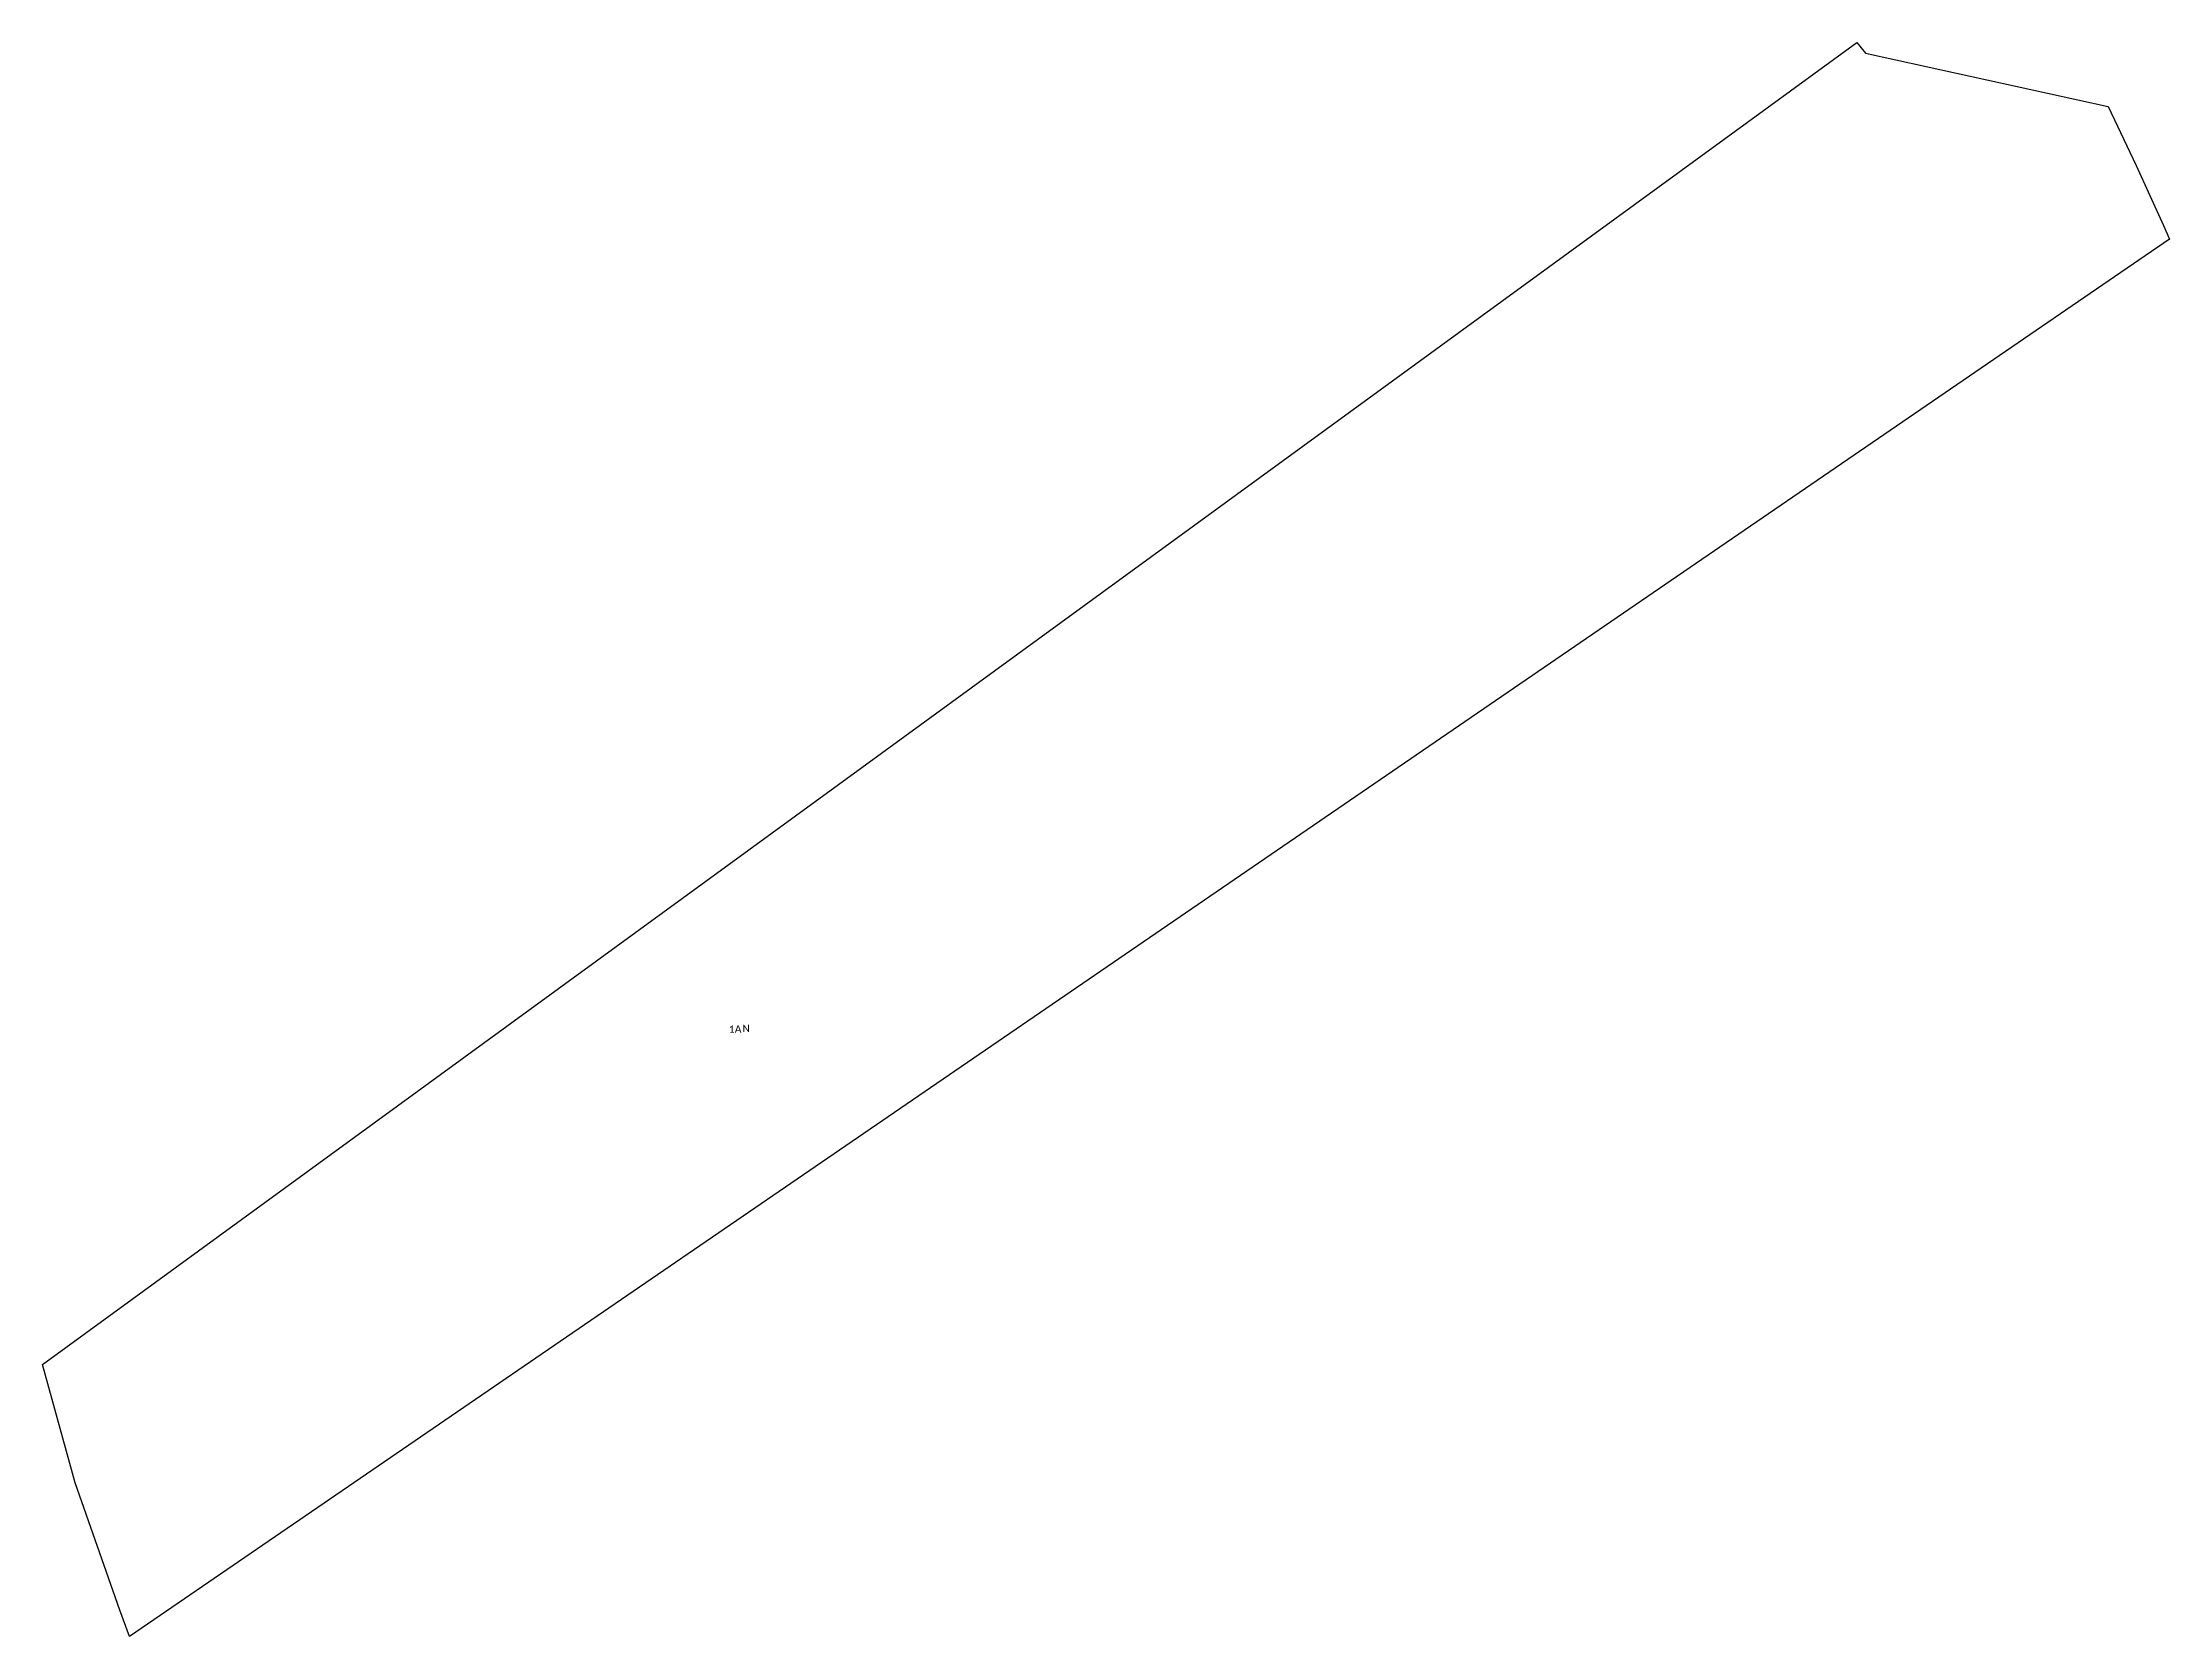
# Model space of a CAD drawing. Extents: x 613556 to 613853, y 647027 to 647250.
import ezdxf

# ---------------------------------------------------------------- set-up
doc = ezdxf.new("R2010")
doc.units = 0
for name, color, linetype in [('_CAT_FOL', 7, 'Continuous'), ('_IMPREJMUIT', 150, 'Continuous'), ('_NR_PARCELA', 50, 'Continuous'), ('_PARCELA_NOU_feb2025', 50, 'Continuous')]:
    doc.layers.add(name, color=color, linetype=linetype)
doc.styles.add('texte', font='')
doc.styles.get('texte').set_extended_font_data('Calibri')

msp = doc.modelspace()

# ---------------------------------------------------------------- linework, layer by layer
at = {"layer": '_PARCELA_NOU_feb2025'}
msp.add_lwpolyline([(613851.84, 647224.56), (613852.67, 647222.66), (613567.67, 647027.37), (613566.31, 647031.06), (613560.1, 647048.85), (613555.53, 647065.4), (613808.99, 647250.12), (613810.21, 647248.64), (613844.09, 647241.18), (613848, 647232.92)], close=True, dxfattribs=at)

# ---------------------------------------------------------------- texts
at = {"layer": '_CAT_FOL', "style": 'texte'}
msp.add_text('A', height=1, dxfattribs=at).set_placement((613652.25, 647111.77))
at = {"layer": '_IMPREJMUIT', "style": 'texte'}
msp.add_text('N', height=1, dxfattribs=at).set_placement((613653.32, 647111.85))
at = {"layer": '_NR_PARCELA', "style": 'texte'}
msp.add_text('1', height=1, dxfattribs=at).set_placement((613651.42, 647111.76))

doc.saveas('drawing.dxf')
